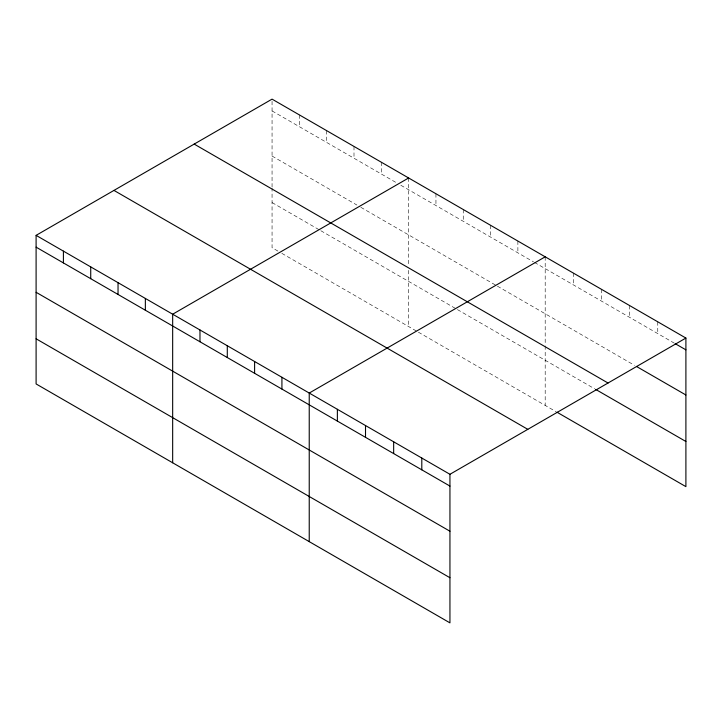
<?xml version="1.0" encoding="UTF-8"?>
<svg xmlns="http://www.w3.org/2000/svg" width="722" height="722" viewBox="0 0 722 722"><rect width="100%" height="100%" fill="white"/><g stroke="black" fill="none" stroke-linecap="round" stroke-linejoin="round"><path stroke-width="0.54" stroke-dasharray="3.61 2.71" d="M272.059 187.061L272.059 99.131M272.059 110.917L396.919 183.009M400.827 185.256L533.486 261.851M534.461 262.411L674.258 343.121M272.059 156.06L356.93 205.057M360.829 207.304L496.42 285.587M497.395 286.156L634.467 365.296M272.059 202.566L319.855 230.165M320.839 230.724L456.43 309.007M457.405 309.576L594.684 388.833M277.916 251.085L272.059 247.709L272.059 188.171M281.815 253.341L417.406 331.624M418.381 332.183L555.868 411.567M657.76 321.813L657.76 333.6M629.62 305.568L629.62 317.346M601.48 289.323L601.48 301.101M573.34 273.069L573.34 284.856M545.191 256.824L545.191 344.755M545.191 345.865L545.191 405.403M517.882 241.058L517.882 252.844M490.572 225.291L490.572 237.069M463.253 209.515L463.253 221.302M435.944 193.749L435.944 205.535M408.625 177.982L408.625 265.913M408.625 270.344L408.625 326.552M381.315 162.206L381.315 173.993M353.997 146.44L353.997 158.226M326.687 130.673L326.687 142.46M299.377 114.906L299.377 126.684"/><path stroke-width="1.08" d="M449.941 531.221L449.941 474.291L36.1 235.363L36.1 383.942L449.941 622.869L449.941 531.221L36.1 292.293M556.842 412.127L685.9 486.637L685.9 338.058L272.059 99.131L36.1 235.363M408.625 177.982L172.666 314.214L172.666 462.784M545.191 256.824L309.233 393.057L309.233 541.635M449.941 474.291L685.9 338.058M675.223 343.681L685.9 349.845M636.407 366.415L685.9 394.988M194.191 144.093L608.032 383.021M595.65 389.393L685.9 441.494M113.968 190.409L527.809 429.337M36.1 247.15L449.941 486.077M36.1 338.798L449.941 577.726M421.801 458.046L421.801 469.832M393.661 441.801L393.661 453.578M365.512 425.547L365.512 437.333M337.373 409.302L337.373 421.088M281.923 377.29L281.923 389.068M254.604 361.514L254.604 373.301M227.295 345.748L227.295 357.534M199.976 329.981L199.976 341.759M145.357 298.439L145.357 310.225M118.038 282.672L118.038 294.459M90.728 266.905L90.728 278.683M63.41 251.13L63.41 262.916"/></g></svg>
